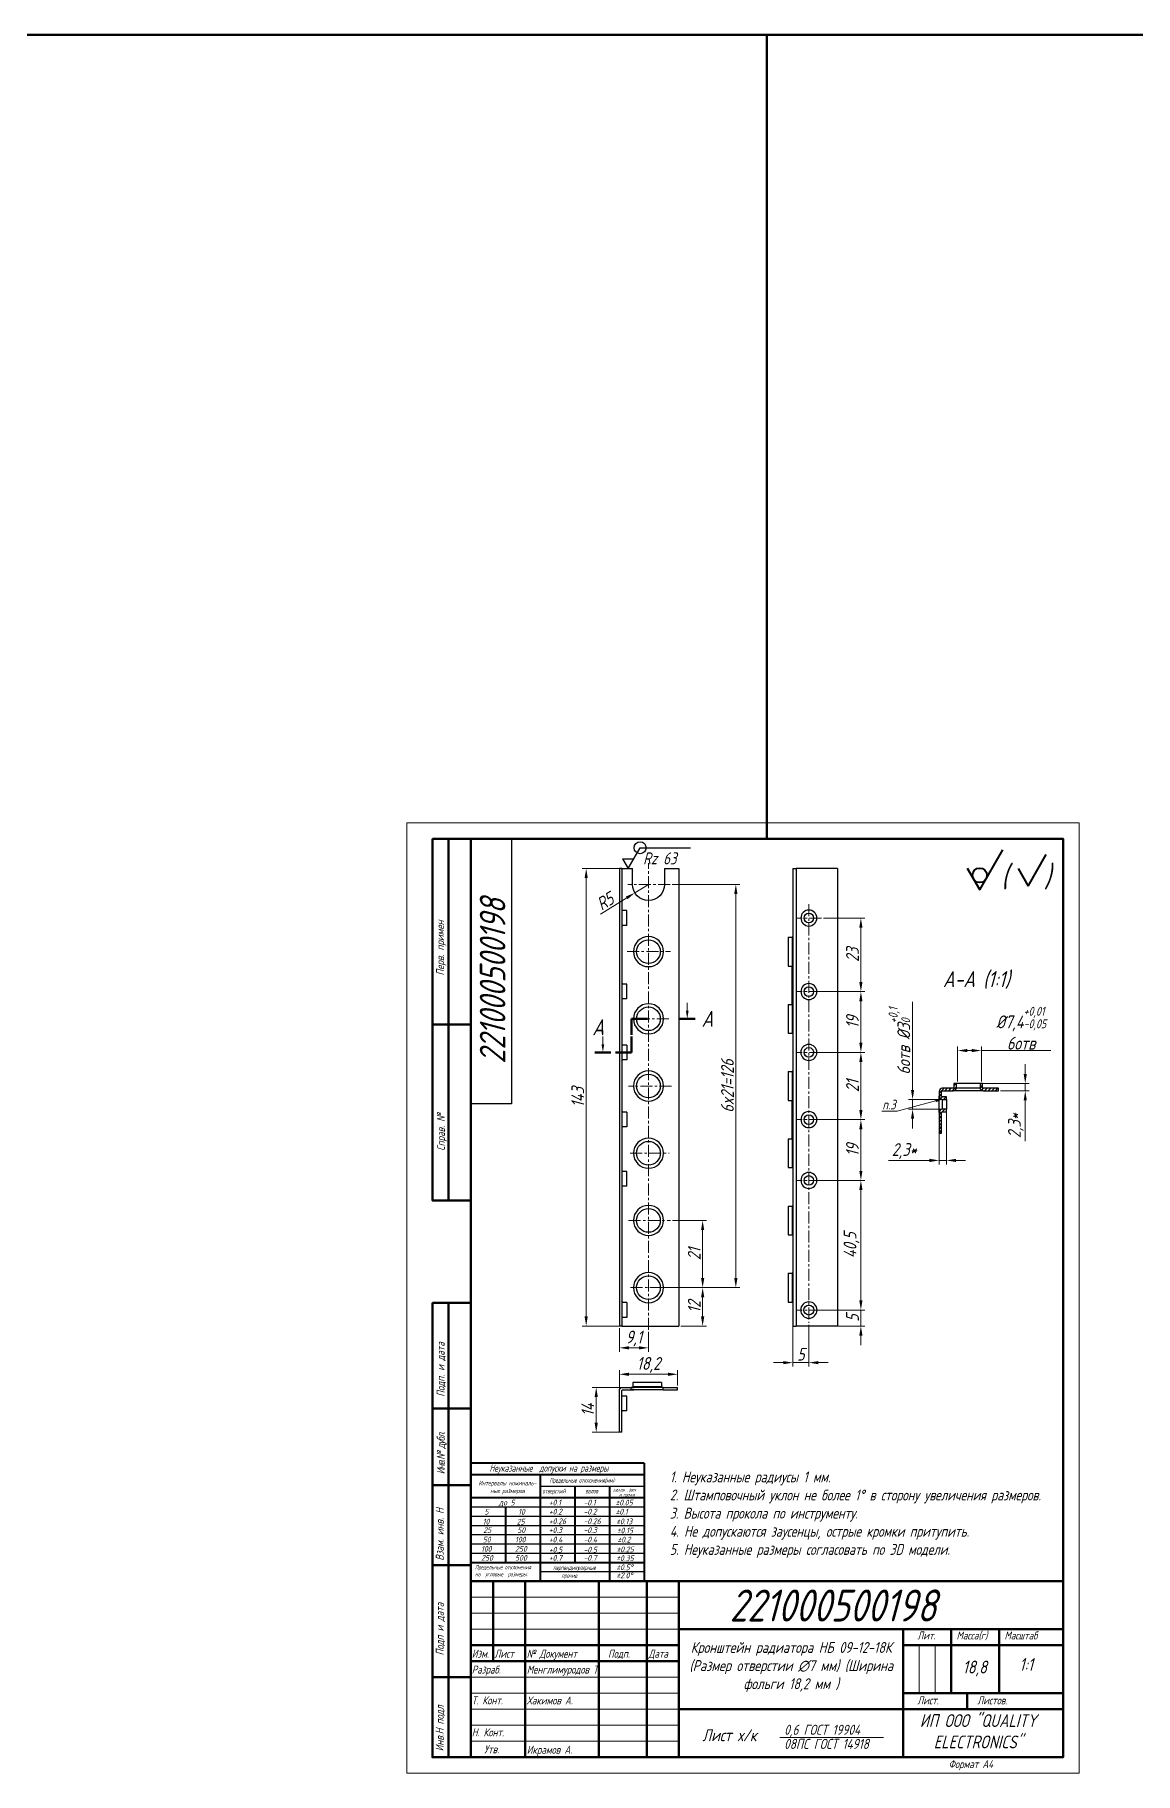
# Model space of a CAD drawing. Header units: millimetres. Extents: x 937859 to 970574, y 987894 to 996517.
# Drawn here: x 961284 to 961628, y 989520 to 990063 of the extents above; entities that cross this region are included whole.
import ezdxf

# ---------------------------------------------------------------- set-up
doc = ezdxf.new("R2010")
doc.units = ezdxf.units.MM
doc.header["$LTSCALE"] = 0.5
for name, pattern in [('CENTER', [0.6, 0.375, -0.075, 0.075, -0.075]), ('K5LT_BASIC', [0]), ('K5LT_THIN', [0])]:
    doc.linetypes.add(name, pattern=pattern)
doc.layers.add('DIM', color=4, linetype='Continuous')
doc.layers.add('Системный слой (1)', color=255, linetype='Continuous')
for name, color, linetype, lineweight in [('MD_Annotation', 7, 'Continuous', 20), ('MD_Visible', 7, 'Continuous', 25), ('MD_Visible Narrow', 7, 'Continuous', 25)]:
    doc.layers.add(name, color=color, linetype=linetype, lineweight=lineweight)
doc.styles.add('KTEXTSTYLE', font='GOST_A.TTF', dxfattribs={"width": 0.96, "oblique": 15, "height": 8})
doc.styles.get("Standard").update_dxf_attribs({"font": 'GOST_A.TTF', "oblique": 15})

msp = doc.modelspace()

# ---------------------------------------------------------------- linework, layer by layer
at = {"color": 1, "lineweight": 90}
for p, q in [((961012.5, 990063.234), (961512.5, 990063.234)), ((961512.5, 989812), (961512.5, 990063.234)), ((961512.5, 990063.234), (962057.871, 990063.234))]:
    msp.add_line(p, q, dxfattribs=at)
at = {"lineweight": 5}
for p, q in [((961610, 989817), (961400, 989817)), ((961572.071, 989736.148), (961572.071, 989747.074)), ((961575.071, 989745.824), (961576.471, 989745.824)), ((961579.471, 989736.148), (961579.471, 989747.074)), ((961579.471, 989745.824), (961601.224, 989745.824)), ((961420, 989575), (961485, 989575)), ((961420, 989570), (961485, 989570)), ((961420, 989565), (961485, 989565)), ((961560, 989545), (961560, 989560)), ((961565, 989545), (961565, 989560)), ((961565, 989545), (961565, 989560)), ((961420, 989550), (961485, 989550)), ((961420, 989545), (961485, 989545)), ((961420, 989540), (961485, 989540)), ((961420, 989535), (961485, 989535)), ((961420, 989530), (961485, 989530)), ((961516.562, 989531.201), (961548.875, 989531.201))]:
    msp.add_line(p, q, dxfattribs=at)
at = {"color": 0, "linetype": 'K5LT_BASIC', "lineweight": 40}
for p, q in [((961578.968, 989796.044), (961586.178, 989808.533)), ((961594.066, 989797.233), (961599.75, 989807.033)), ((961575.042, 989802.844), (961578.968, 989796.044)), ((961590.966, 989802.673), (961594.066, 989797.233))]:
    msp.add_line(p, q, dxfattribs=at)
at = {"lineweight": 5, "ltscale": 25}
for p, q in [((961466.564, 989802.737), (961454.777, 989802.737)), ((961456.027, 989662.737), (961456.027, 989799.737)), ((961475.489, 989797.737), (961471.236, 989795.108)), ((961482.869, 989797.737), (961504.029, 989797.737)), ((961502.779, 989674.737), (961502.779, 989794.737)), ((961460.51, 989788.476), (961468.685, 989793.53)), ((961530.173, 989787.237), (961543.089, 989787.237)), ((961541.839, 989767.237), (961541.839, 989784.237)), ((961526.211, 989764.237), (961543.089, 989764.237)), ((961530.173, 989764.237), (961543.089, 989764.237)), ((961541.839, 989748.237), (961541.839, 989761.237)), ((961557.987, 989733.531), (961557.987, 989761.042)), ((961526.211, 989745.237), (961543.089, 989745.237)), ((961530.173, 989745.237), (961543.089, 989745.237)), ((961541.839, 989727.237), (961541.839, 989742.237)), ((961593.182, 989738.523), (961593.182, 989741.523)), ((961575.996, 989735.523), (961594.432, 989735.523)), ((961593.182, 989735.523), (961593.182, 989733.223)), ((961566.988, 989730.531), (961556.737, 989730.531)), ((961557.987, 989727.515), (961557.987, 989730.531)), ((961585.496, 989733.223), (961594.432, 989733.223)), ((961593.182, 989730.223), (961593.182, 989717.458)), ((961526.211, 989724.237), (961543.089, 989724.237)), ((961530.173, 989724.237), (961543.089, 989724.237)), ((961567.074, 989727.515), (961556.737, 989727.515)), ((961557.987, 989724.515), (961557.987, 989721.515)), ((961566.271, 989728.398), (961566.271, 989710.241)), ((961568.571, 989728.398), (961568.571, 989710.241)), ((961541.839, 989708.237), (961541.839, 989721.237)), ((961563.271, 989711.491), (961550.506, 989711.491)), ((961568.571, 989711.491), (961566.271, 989711.491)), ((961571.571, 989711.491), (961574.571, 989711.491)), ((961526.211, 989705.237), (961543.089, 989705.237)), ((961530.173, 989705.237), (961543.089, 989705.237)), ((961541.839, 989667.737), (961541.839, 989702.237)), ((961483.016, 989692.737), (961493.658, 989692.737)), ((961492.408, 989674.737), (961492.408, 989689.737)), ((961478.452, 989671.737), (961493.658, 989671.737)), ((961478.452, 989671.737), (961504.029, 989671.737)), ((961482.501, 989671.737), (961493.658, 989671.737)), ((961541.839, 989667.737), (961541.839, 989670.737)), ((961492.408, 989668.737), (961492.408, 989662.737)), ((961529.617, 989664.737), (961543.089, 989664.737)), ((961530.173, 989664.737), (961543.089, 989664.737)), ((961541.839, 989659.737), (961541.839, 989664.737)), ((961466.564, 989659.737), (961454.777, 989659.737)), ((961466.389, 989659.112), (961466.389, 989651.675)), ((961485.614, 989659.737), (961493.658, 989659.737)), ((961520.586, 989660.496), (961520.586, 989647.045)), ((961525.586, 989660.093), (961525.586, 989647.045)), ((961529.782, 989659.737), (961543.089, 989659.737)), ((961475.489, 989657.952), (961475.489, 989651.675)), ((961541.839, 989656.737), (961541.839, 989653.737)), ((961472.489, 989652.925), (961469.389, 989652.925)), ((961517.586, 989648.295), (961514.586, 989648.295)), ((961525.586, 989648.295), (961520.586, 989648.295)), ((961528.586, 989648.295), (961531.586, 989648.295)), ((961466.389, 989638.803), (961466.389, 989645.91)), ((961469.389, 989644.66), (961481.589, 989644.66)), ((961484.589, 989641.186), (961484.589, 989645.91)), ((961468.514, 989640.561), (961457.911, 989640.561)), ((961459.161, 989637.561), (961459.161, 989629.561)), ((961466.564, 989626.561), (961457.911, 989626.561))]:
    msp.add_line(p, q, dxfattribs=at)
at = {"linetype": 'CENTER', "lineweight": 5, "ltscale": 20}
for p, q in [((961475.489, 989658.577), (961475.489, 989804.417)), ((961482.244, 989797.737), (961469.082, 989797.737)), ((961525.586, 989791.576, 0), (961525.586, 989660.718, 0)), ((961529.548, 989787.237, 0), (961521.624, 989787.237, 0)), ((961468.832, 989776.737), (961482.355, 989776.737)), ((961529.548, 989764.237, 0), (961521.624, 989764.237, 0)), ((961481.871, 989755.737), (961470.158, 989755.737)), ((961529.548, 989745.237, 0), (961521.624, 989745.237, 0)), ((961482.693, 989734.737), (961469.2, 989734.737)), ((961529.548, 989724.237, 0), (961521.624, 989724.237, 0)), ((961469.725, 989713.737), (961481.985, 989713.737)), ((961529.548, 989705.237, 0), (961521.624, 989705.237, 0)), ((961469.284, 989692.737), (961482.391, 989692.737)), ((961469.901, 989671.737), (961481.876, 989671.737)), ((961529.548, 989664.737, 0), (961521.624, 989664.737, 0))]:
    msp.add_line(p, q, dxfattribs=at)
at = {"ltscale": 25}
for p, q in [((961520.386, 989760.237, 0), (961520.386, 989772.237, 0)), ((961520.386, 989718.237, 0), (961520.386, 989730.237, 0))]:
    msp.add_line(p, q, dxfattribs=at)
at = {"lineweight": 50}
for p, q in [((961420, 989754), (961408, 989754)), ((961413, 989610), (961413, 989525)), ((961420, 989580), (961485, 989580)), ((961427, 989580), (961427, 989555)), ((961437, 989580), (961437, 989525)), ((961460, 989580), (961460, 989525)), ((961475, 989580), (961475, 989525)), ((961485, 989580), (961485, 989525)), ((961485, 989565), (961605, 989565)), ((961555, 989565), (961555, 989525)), ((961570, 989545), (961570, 989565)), ((961570, 989545), (961570, 989565)), ((961585, 989545), (961585, 989565)), ((961585, 989545), (961585, 989565)), ((961420, 989560), (961485, 989560)), ((961555, 989560), (961605, 989560)), ((961420, 989555), (961485, 989555)), ((961555, 989545), (961605, 989545)), ((961575, 989540), (961575, 989545)), ((961485, 989540), (961605, 989540))]:
    msp.add_line(p, q, dxfattribs=at)
at = {"linetype": 'Continuous', "ltscale": 25}
for p, q in [((961570.384, 989733.223), (961571.671, 989734.51)), ((961570.871, 989734.832), (961571.562, 989735.523)), ((961579.071, 989735.175), (961579.42, 989735.523)), ((961579.084, 989734.065), (961579.871, 989734.852)), ((961566.271, 989732.477), (961567.817, 989734.023)), ((961566.284, 989731.368), (961567.071, 989732.155)), ((961566.729, 989730.69), (961567.37, 989731.331)), ((961567.692, 989730.531), (961568.492, 989731.331)), ((961568.139, 989733.223), (961568.939, 989734.023)), ((961569.262, 989733.223), (961569.639, 989733.601)), ((961569.639, 989733.601), (961570.062, 989734.023)), ((961579.526, 989733.385), (961580.165, 989734.023)), ((961580.487, 989733.223), (961581.287, 989734.023)), ((961581.61, 989733.223), (961582.41, 989734.023)), ((961582.732, 989733.223), (961583.532, 989734.023)), ((961583.855, 989733.223), (961584.655, 989734.023)), ((961566.271, 989725.742), (961567.073, 989726.544)), ((961566.271, 989724.62), (961567.071, 989725.42)), ((961566.271, 989723.497), (961567.071, 989724.297)), ((961566.385, 989726.978), (961566.808, 989727.401)), ((961567.242, 989726.713), (961568.044, 989727.515)), ((961568.367, 989726.715), (961568.571, 989726.92)), ((961566.271, 989722.375), (961567.071, 989723.175)), ((961566.271, 989721.252), (961567.071, 989722.052)), ((961566.271, 989720.129), (961567.071, 989720.929))]:
    msp.add_line(p, q, dxfattribs=at)
at = {"linetype": 'ByBlock', "lineweight": 5, "ltscale": 25}
msp.add_line((961553.172, 989726.837), (961552.812, 989726.837), dxfattribs=at)
at = {"lineweight": 40}
for p, q in [((961420, 989616.847), (961420, 989585.78)), ((961474.187, 989616.847), (961420, 989616.847)), ((961420, 989616.847), (961420, 989585.78)), ((961420, 989616.847), (961420, 989606.622)), ((961474.187, 989616.847), (961474.187, 989585.692)), ((961474.187, 989613.235), (961420, 989613.235)), ((961441.675, 989613.235), (961441.675, 989585.78)), ((961452.512, 989609.623), (961452.512, 989585.78)), ((961463.35, 989609.623), (961463.35, 989585.78)), ((961474.187, 989606.01), (961420, 989606.01)), ((961430.837, 989603.12), (961430.837, 989585.78)), ((961420, 989585.78), (961420, 989580)), ((961420, 989585.78), (961420, 989580)), ((961474.187, 989585.78), (961420, 989585.78)), ((961441.675, 989585.78), (961441.675, 989580)), ((961463.35, 989585.78), (961463.35, 989580)), ((961474.187, 989585.852), (961474.187, 989580)), ((961474.187, 989580), (961420, 989580)), ((961474.187, 989580), (961420, 989580))]:
    msp.add_line(p, q, dxfattribs=at)
for p, q in [((961474.187, 989609.623), (961441.675, 989609.623)), ((961474.187, 989603.12), (961420, 989603.12)), ((961474.187, 989600.23), (961420, 989600.23)), ((961474.187, 989597.34), (961420, 989597.34)), ((961474.187, 989594.45), (961420, 989594.45)), ((961474.187, 989591.56), (961420, 989591.56)), ((961474.187, 989588.67), (961420, 989588.67)), ((961474.187, 989585.78), (961420, 989585.78)), ((961474.187, 989582.89), (961441.675, 989582.89)), ((961474.187, 989582.89), (961441.675, 989582.89)), ((961605, 989580), (961605, 989525))]:
    msp.add_line(p, q)
at = {"lineweight": 5}
msp.add_lwpolyline([(961400, 989817), (961610, 989817), (961610, 989520), (961400, 989520)], close=True, dxfattribs=at)
at = {"lineweight": 50}
for points in [[(961408, 989812), (961420, 989812), (961420, 989699), (961408, 989699)], [(961413, 989812), (961420, 989812), (961420, 989699), (961413, 989699)], [(961420, 989812), (961605, 989812), (961605, 989525), (961420, 989525)], [(961408, 989667), (961420, 989667), (961420, 989610), (961408, 989610)], [(961413, 989667), (961420, 989667), (961420, 989610), (961413, 989610)], [(961408, 989634), (961420, 989634), (961420, 989610), (961408, 989610)], [(961408, 989610), (961420, 989610), (961420, 989525), (961408, 989525)], [(961408, 989585), (961420, 989585), (961420, 989550), (961408, 989550)], [(961420, 989580), (961605, 989580), (961605, 989525), (961420, 989525)]]:
    msp.add_lwpolyline(points, close=True, dxfattribs=at)
at = {"ltscale": 25}
msp.add_lwpolyline([(961420, 989812), (961432.66, 989812), (961432.66, 989729.18), (961420, 989729.18)], close=True, dxfattribs=at)
at = {"linetype": 'ByBlock', "lineweight": 5, "ltscale": 25}
for points in [[(961565.188, 989730.081), (961553.172, 989726.837)], [(961548.379, 989726.837), (961552.809, 989726.837)]]:
    msp.add_lwpolyline(points, dxfattribs=at)
at = {"color": 0, "linetype": 'K5LT_BASIC', "lineweight": 40}
msp.add_arc((961578.968, 989800.578), 2.267, 0, 359.99999, dxfattribs=at)
at = {"lineweight": 5, "ltscale": 25}
for points in [[(961455.527, 989799.737), (961456.527, 989799.737), (961456.027, 989802.737)], [(961468.422, 989793.956), (961468.948, 989793.105), (961471.236, 989795.108)], [(961502.279, 989794.737), (961503.279, 989794.737), (961502.779, 989797.737)], [(961541.339, 989784.237), (961542.339, 989784.237), (961541.839, 989787.237)], [(961541.339, 989767.237), (961542.339, 989767.237), (961541.839, 989764.237)], [(961541.339, 989761.237), (961542.339, 989761.237), (961541.839, 989764.237)], [(961541.339, 989748.237), (961542.339, 989748.237), (961541.839, 989745.237)], [(961541.339, 989742.237), (961542.339, 989742.237), (961541.839, 989745.237)], [(961592.682, 989738.523), (961593.682, 989738.523), (961593.182, 989735.523)], [(961557.487, 989733.531), (961558.487, 989733.531), (961557.987, 989730.531)], [(961592.682, 989730.223), (961593.682, 989730.223), (961593.182, 989733.223)], [(961541.339, 989727.237), (961542.339, 989727.237), (961541.839, 989724.237)], [(961541.339, 989721.237), (961542.339, 989721.237), (961541.839, 989724.237)], [(961557.487, 989724.515), (961558.487, 989724.515), (961557.987, 989727.515)], [(961541.339, 989708.237), (961542.339, 989708.237), (961541.839, 989705.237)], [(961563.271, 989711.991), (961563.271, 989710.991), (961566.271, 989711.491)], [(961571.571, 989711.991), (961571.571, 989710.991), (961568.571, 989711.491)], [(961541.339, 989702.237), (961542.339, 989702.237), (961541.839, 989705.237)], [(961491.908, 989689.737), (961492.908, 989689.737), (961492.408, 989692.737)], [(961491.908, 989674.737), (961492.908, 989674.737), (961492.408, 989671.737)], [(961502.279, 989674.737), (961503.279, 989674.737), (961502.779, 989671.737)], [(961491.908, 989668.737), (961492.908, 989668.737), (961492.408, 989671.737)], [(961541.339, 989667.737), (961542.339, 989667.737), (961541.839, 989664.737)], [(961541.339, 989667.737), (961542.339, 989667.737), (961541.839, 989664.737)], [(961455.527, 989662.737), (961456.527, 989662.737), (961456.027, 989659.737)], [(961491.908, 989662.737), (961492.908, 989662.737), (961492.408, 989659.737)], [(961541.339, 989656.737), (961542.339, 989656.737), (961541.839, 989659.737)], [(961469.389, 989653.425), (961469.389, 989652.425), (961466.389, 989652.925)], [(961472.489, 989653.425), (961472.489, 989652.425), (961475.489, 989652.925)], [(961517.586, 989648.795), (961517.586, 989647.795), (961520.586, 989648.295)], [(961528.586, 989648.795), (961528.586, 989647.795), (961525.586, 989648.295)], [(961469.389, 989645.16), (961469.389, 989644.16), (961466.389, 989644.66)], [(961481.589, 989645.16), (961481.589, 989644.16), (961484.589, 989644.66)], [(961458.661, 989637.561), (961459.661, 989637.561), (961459.161, 989640.561)], [(961458.661, 989629.561), (961459.661, 989629.561), (961459.161, 989626.561)]]:
    msp.add_solid(points, dxfattribs=at)
at = {"lineweight": 5}
for points in [[(961575.071, 989746.324), (961575.071, 989745.324), (961572.071, 989745.824)], [(961576.471, 989746.324), (961576.471, 989745.324), (961579.471, 989745.824)]]:
    msp.add_solid(points, dxfattribs=at)
at = {"ltscale": 25}
msp.add_solid([(961565.08, 989730.484), (961567.602, 989730.733), (961565.297, 989729.679)], dxfattribs=at)
at = {"layer": 'MD_Annotation'}
for p, q in [((961487.602, 989758.237), (961487.602, 989760.737)), ((961461.244, 989747.737), (961461.244, 989750.237))]:
    msp.add_line(p, q, dxfattribs=at)
at = {"layer": 'MD_Annotation', "linetype": 'Continuous', "lineweight": 50}
for p, q in [((961470.158, 989755.737), (961475.158, 989755.737)), ((961470.158, 989755.737), (961470.158, 989750.737)), ((961490.102, 989755.737), (961485.102, 989755.737)), ((961470.158, 989745.237), (961470.158, 989750.237)), ((961458.744, 989745.237), (961463.744, 989745.237)), ((961470.158, 989745.237), (961465.158, 989745.237))]:
    msp.add_line(p, q, dxfattribs=at)
at = {"layer": 'MD_Annotation'}
for points in [[(961488.019, 989758.237), (961487.602, 989755.737), (961487.186, 989758.237)], [(961461.66, 989747.737), (961461.244, 989745.237), (961460.827, 989747.737)]]:
    msp.add_solid(points, dxfattribs=at)
at = {"layer": 'MD_Visible', "extrusion": (0, 1, 0)}
for p, q in [((961467.189, 989802.737), (961466.389, 989802.737)), ((961466.389, 989802.737), (961466.389, 989659.737)), ((961466.989, 989802.737), (961470.489, 989802.737)), ((961467.189, 989802.737), (961467.189, 989659.737)), ((961467.189, 989802.737), (961467.389, 989802.737)), ((961470.489, 989797.737), (961470.489, 989802.737)), ((961480.489, 989802.737), (961484.989, 989802.737)), ((961480.489, 989802.737), (961480.489, 989797.737)), ((961484.989, 989802.737), (961484.989, 989659.737)), ((961520.586, 989802.737, 0), (961520.586, 989659.737, 0)), ((961520.586, 989802.737, 0), (961521.586, 989802.737, 0)), ((961534.586, 989802.737, 0), (961521.586, 989802.737, 0)), ((961534.586, 989802.737, 0), (961534.586, 989659.737, 0)), ((961468.689, 989789.537), (961467.389, 989789.537)), ((961468.689, 989784.937), (961468.689, 989789.537)), ((961468.689, 989784.937), (961467.389, 989784.937)), ((961519.086, 989781.237, 0), (961520.386, 989781.237, 0)), ((961519.086, 989781.237, 0), (961519.086, 989772.237, 0)), ((961519.086, 989772.237, 0), (961520.386, 989772.237, 0)), ((961468.689, 989766.537), (961467.389, 989766.537)), ((961468.689, 989761.937), (961467.389, 989761.937)), ((961468.689, 989761.937), (961468.689, 989766.537)), ((961519.086, 989760.237, 0), (961520.386, 989760.237, 0)), ((961519.086, 989760.237, 0), (961519.086, 989751.237, 0)), ((961519.086, 989751.237, 0), (961520.386, 989751.237, 0)), ((961468.689, 989747.545), (961467.389, 989747.545)), ((961468.689, 989747.545), (961468.689, 989742.929)), ((961468.689, 989742.929), (961467.389, 989742.929)), ((961519.086, 989739.237, 0), (961520.386, 989739.237, 0)), ((961519.086, 989739.237, 0), (961519.086, 989730.237, 0)), ((961519.086, 989730.237, 0), (961520.386, 989730.237, 0)), ((961468.689, 989726.537), (961467.389, 989726.537)), ((961468.689, 989726.537), (961468.689, 989721.937)), ((961468.689, 989721.937), (961467.389, 989721.937)), ((961519.086, 989718.237, 0), (961520.386, 989718.237, 0)), ((961519.086, 989718.237, 0), (961519.086, 989709.237, 0)), ((961468.689, 989708.037), (961467.389, 989708.037)), ((961468.689, 989703.437), (961468.689, 989708.037)), ((961519.086, 989709.237, 0), (961520.386, 989709.237, 0)), ((961468.689, 989703.437), (961467.389, 989703.437)), ((961519.086, 989697.237, 0), (961520.386, 989697.237, 0)), ((961519.086, 989697.237, 0), (961519.086, 989688.237, 0)), ((961519.086, 989688.237, 0), (961520.386, 989688.237, 0)), ((961519.086, 989676.237, 0), (961520.386, 989676.237, 0)), ((961519.086, 989676.237, 0), (961519.086, 989667.237, 0)), ((961468.689, 989667.087), (961467.389, 989667.087)), ((961468.689, 989667.087), (961468.689, 989662.387)), ((961519.086, 989667.237, 0), (961520.386, 989667.237, 0)), ((961467.189, 989659.737), (961466.389, 989659.737)), ((961467.189, 989659.737), (961467.389, 989659.737)), ((961468.689, 989662.387), (961467.389, 989662.387)), ((961467.389, 989659.737), (961484.989, 989659.737)), ((961520.586, 989659.737, 0), (961521.586, 989659.737, 0)), ((961534.586, 989659.737, 0), (961521.586, 989659.737, 0))]:
    msp.add_line(p, q, dxfattribs=at)
at = {"layer": 'MD_Visible'}
for p, q in [((961571.671, 989735.523), (961570.871, 989735.523)), ((961570.871, 989735.523), (961570.871, 989734.223)), ((961571.671, 989734.223), (961571.671, 989735.523)), ((961579.071, 989735.523), (961571.671, 989735.523)), ((961579.871, 989735.523), (961579.071, 989735.523)), ((961579.071, 989735.523), (961579.071, 989734.223)), ((961579.871, 989734.223), (961579.871, 989735.523)), ((961566.271, 989733.023), (961566.271, 989731.531)), ((961566.271, 989726.515), (961566.271, 989731.531)), ((961567.071, 989731.531), (961567.071, 989733.023)), ((961570.039, 989734.023), (961567.271, 989734.023)), ((961567.271, 989733.223), (961570.039, 989733.223)), ((961568.571, 989731.331), (961567.271, 989731.331)), ((961567.271, 989730.531), (961568.571, 989730.531)), ((961568.571, 989730.531), (961568.571, 989731.331)), ((961568.571, 989730.531), (961568.571, 989727.515)), ((961569.639, 989733.223), (961569.639, 989734.023)), ((961570.671, 989734.023), (961569.639, 989734.023)), ((961569.639, 989733.223), (961570.671, 989733.223)), ((961580.071, 989733.223), (961570.671, 989733.223)), ((961584.871, 989734.023), (961580.071, 989734.023)), ((961580.071, 989733.223), (961584.871, 989733.223)), ((961584.871, 989733.223), (961584.871, 989734.023)), ((961566.271, 989726.515), (961566.271, 989720.023)), ((961567.071, 989720.023), (961567.071, 989726.515)), ((961568.571, 989727.515), (961567.271, 989727.515)), ((961567.271, 989726.715), (961568.571, 989726.715)), ((961568.571, 989726.715), (961568.571, 989727.515)), ((961566.271, 989720.023), (961567.071, 989720.023)), ((961466.389, 989626.561), (961466.389, 989639.561)), ((961467.189, 989626.561), (961467.189, 989639.561)), ((961467.389, 989640.561), (961470.889, 989640.561)), ((961467.389, 989639.761), (961470.889, 989639.761)), ((961468.689, 989637.861), (961467.389, 989637.861)), ((961468.689, 989633.261), (961468.689, 989637.861)), ((961470.089, 989639.761), (961470.089, 989640.561)), ((961480.089, 989640.561), (961470.089, 989640.561)), ((961480.089, 989639.761), (961470.089, 989639.761)), ((961470.589, 989642.061), (961470.589, 989640.761)), ((961479.589, 989642.061), (961470.589, 989642.061)), ((961479.589, 989642.061), (961479.589, 989640.761)), ((961480.089, 989639.761), (961480.089, 989640.561)), ((961480.089, 989640.561), (961484.589, 989640.561)), ((961480.089, 989639.761), (961484.589, 989639.761)), ((961484.589, 989639.761), (961484.589, 989640.561)), ((961468.689, 989633.211), (961467.389, 989633.211)), ((961468.689, 989633.261), (961468.689, 989633.253)), ((961468.689, 989633.253), (961468.689, 989633.211)), ((961467.189, 989626.561), (961466.389, 989626.561))]:
    msp.add_line(p, q, dxfattribs=at)
for centre, radius in [((961525.586, 989787.237, 0), 1.5), ((961475.489, 989776.737), 3.7), ((961525.586, 989764.237, 0), 1.5), ((961475.489, 989755.737), 3.7), ((961525.586, 989745.237, 0), 1.508), ((961475.489, 989734.737), 3.7), ((961525.586, 989724.237, 0), 1.5), ((961475.489, 989713.737), 3.7), ((961525.586, 989705.237, 0), 1.5), ((961475.489, 989692.737), 3.7), ((961475.489, 989671.737), 3.7), ((961525.586, 989664.737, 0), 1.55)]:
    msp.add_circle(centre, radius, dxfattribs=at)
at = {"layer": 'MD_Visible', "extrusion": (2.34467e-16, 0, -1)}
for centre, radius, start, end in [((-961475.489, 989797.737), 5, 180, 0), ((-961467.389, 989789.737), 0.2, 270, 0), ((-961467.389, 989784.737), 0.2, 0, 90), ((-961467.389, 989766.737), 0.2, 270, 0), ((-961467.389, 989761.737), 0.2, 0, 90), ((-961467.389, 989747.745), 0.2, 270, 0), ((-961467.389, 989742.729), 0.2, 0, 90), ((-961467.389, 989726.737), 0.2, 270, 0), ((-961467.389, 989721.737), 0.2, 0, 90), ((-961467.389, 989708.237), 0.2, 270, 0), ((-961467.389, 989703.237), 0.2, 0, 90), ((-961467.389, 989667.287), 0.2, 270, 0), ((-961467.389, 989662.187), 0.2, 0, 90)]:
    msp.add_arc(centre, radius, start, end, dxfattribs=at)
at = {"layer": 'MD_Visible', "extrusion": (-5.93527e-13, 0, -1)}
for centre, start, end in [((-961520.386, 989781.437, 0), 180, 270), ((-961520.386, 989772.037, 0), 90, 180), ((-961520.386, 989760.437, 0), 180, 270), ((-961520.386, 989751.037, 0), 90, 180), ((-961520.386, 989739.437, 0), 180, 270), ((-961520.386, 989730.037, 0), 90, 180), ((-961520.386, 989718.437, 0), 180, 270), ((-961520.386, 989709.037, 0), 90, 180), ((-961520.386, 989697.437, 0), 180, 270), ((-961520.386, 989688.037, 0), 90, 180), ((-961520.386, 989676.437, 0), 180, 270), ((-961520.386, 989667.037, 0), 90, 180)]:
    msp.add_arc(centre, 0.2, start, end, dxfattribs=at)
at = {"layer": 'MD_Visible'}
for centre, start, end in [((961567.271, 989733.023), 90, 180), ((961567.271, 989731.531), 180, 270), ((961570.671, 989734.223), 270, 0), ((961580.071, 989734.223), 180, 270), ((961567.271, 989726.515), 90, 180)]:
    msp.add_arc(centre, 1, start, end, dxfattribs=at)
at = {"layer": 'MD_Visible', "extrusion": (0, 0, -1)}
for centre, radius, start, end in [((-961567.271, 989733.023), 0.2, 0, 90), ((-961567.271, 989731.531), 0.2, 270, 0), ((-961570.671, 989734.223), 0.2, 180, 270), ((-961580.071, 989734.223), 0.2, 270, 0), ((-961567.271, 989726.515), 0.2, 0, 90), ((-961467.389, 989639.561), 1, 0, 90), ((-961467.389, 989639.561), 0.2, 0, 90), ((-961467.389, 989638.061), 0.2, 270, 0), ((-961470.389, 989640.761), 0.2, 180, 270), ((-961479.789, 989640.761), 0.2, 270, 0), ((-961467.389, 989633.011), 0.2, 0, 90)]:
    msp.add_arc(centre, radius, start, end, dxfattribs=at)
at = {"layer": 'MD_Visible Narrow', "extrusion": (0, 1, 0)}
for p, q in [((961521.586, 989802.737, 0), (961521.586, 989659.737, 0)), ((961520.386, 989781.237, 0), (961520.386, 989772.237, 0)), ((961520.386, 989760.237, 0), (961520.386, 989751.237, 0)), ((961520.386, 989739.237, 0), (961520.386, 989730.237, 0)), ((961520.386, 989718.237, 0), (961520.386, 989709.237, 0)), ((961520.386, 989697.237, 0), (961520.386, 989688.237, 0)), ((961520.386, 989676.237, 0), (961520.386, 989667.237, 0))]:
    msp.add_line(p, q, dxfattribs=at)
at = {"layer": 'MD_Visible Narrow'}
for p, q in [((961567.271, 989730.531), (961567.271, 989727.515)), ((961571.671, 989734.223), (961579.071, 989734.223)), ((961479.589, 989640.761), (961470.589, 989640.761))]:
    msp.add_line(p, q, dxfattribs=at)
at = {"layer": 'MD_Visible Narrow', "extrusion": (-5.93527e-13, 0, -1)}
for centre, radius in [((-961525.586, 989787.237, 0), 2.5), ((-961525.586, 989764.237, 0), 2.5), ((-961525.586, 989745.237, 0), 2.508), ((-961525.586, 989724.237, 0), 2.5), ((-961525.586, 989705.237, 0), 2.5), ((-961525.586, 989664.737, 0), 2.55)]:
    msp.add_circle(centre, radius, dxfattribs=at)
at = {"layer": 'MD_Visible Narrow', "extrusion": (2.34467e-16, 0, -1)}
for centre in [(-961475.489, 989776.737), (-961475.489, 989755.737), (-961475.489, 989734.737), (-961475.489, 989713.737), (-961475.489, 989692.737), (-961475.489, 989671.737)]:
    msp.add_circle(centre, 4.7, dxfattribs=at)
at = {"layer": 'Системный слой (1)', "color": 0, "linetype": 'K5LT_THIN', "lineweight": 30}
for p, q in [((961467.407, 989805.737), (961469.139, 989802.737)), ((961467.407, 989805.737), (961470.871, 989805.737)), ((961469.139, 989802.737), (961472.879, 989809.214)), ((961472.879, 989809.214), (961488.628, 989809.214))]:
    msp.add_line(p, q, dxfattribs=at)
msp.add_circle((961472.879, 989809.214), 1.875, dxfattribs=at)

# ---------------------------------------------------------------- texts
at = {"color": 0, "style": 'KTEXTSTYLE', "oblique": 15, "width": 0.965}
for s, p in [('(', (961585.678, 989796.86)), (')', (961599.05, 989796.86))]:
    msp.add_text(s, height=7, dxfattribs=at).set_placement(p)
at = {"insert": (961422.789, 989741.718), "char_height": 8, "width": 125.19078, "attachment_point": 1, "rotation": 90}
msp.add_mtext('221000500198', dxfattribs=at)
at = {"lineweight": 5, "ltscale": 25, "char_height": 4, "attachment_point": 5}
for s, insert, rotation in [('R5', (961461.94, 989792.448), 31.72638), ('23', (961539.212, 989775.737), 90), ('6отв %%C3{\\H0.7x;\\S+0,1^ 0;}', (961553.882, 989748.787), 90), ('6x21=126', (961500.152, 989734.737), 90), ('2,3*', (961590.255, 989722.34), 90), ('19', (961539.212, 989714.737), 90), ('40,5', (961538.912, 989684.987), 90), ('21', (961489.781, 989682.237), 90), ('12', (961489.781, 989665.737), 90), ('5', (961539.212, 989662.237), 90), ('14', (961456.534, 989633.561), 90)]:
    msp.add_mtext(s, dxfattribs=dict(at, insert=insert, rotation=rotation))
at = {"ltscale": 25, "char_height": 4, "attachment_point": 5, "rotation": 90}
for s, insert in [('19', (961539.212, 989754.737)), ('143', (961453.4, 989731.237)), ('21', (961539.212, 989734.737))]:
    msp.add_mtext(s, dxfattribs=dict(at, insert=insert))
at = {"lineweight": 5, "insert": (961591.901, 989752.806), "char_height": 4, "attachment_point": 5}
msp.add_mtext('%%C7,4{\\H0.7x;\\S+0,01^ -0,05;}\\P6отв ', dxfattribs=at)
at = {"lineweight": 5, "ltscale": 25}
for s, insert, char_height, attachment_point in [('n.3', (961552.722, 989730.437), 3, 3), ('2,3*', (961555.389, 989714.417), 4, 5), ('9,1', (961470.939, 989655.851), 4, 5), ('18,2', (961475.489, 989647.587), 4, 5), ('5', (961523.086, 989650.921), 4, 5)]:
    msp.add_mtext(s, dxfattribs=dict(at, insert=insert, char_height=char_height, attachment_point=attachment_point))
at = {"attachment_point": 1}
for s, width, gutter_width, insert, char_height in [('{\\W0.8;Неуказанные  допуски на размеры}', 62.50343, 1, (961425.838, 989616.414), 2.1675), ('\\pxqc;{\\W0.9;Интервалы номиналь-\\Pных размеров}', 31.54163, 1, (961415.662, 989611.386), 1.445), ('{\\W0.8;Предельные отклонения(мм):}', 37.78464, 1, (961444.597, 989612.262), 1.445), ('до 5', 395.10118, 1, (961428.727, 989605.48), 1.8062), ('+0.1', 395.10118, 1, (961444.345, 989605.48), 1.8062), ('-0.1', 395.10118, 1, (961455.183, 989605.48), 1.8062), ('{\\W0.8;валов}', 10.98672, 1, (961455.768, 989608.894), 1.445), ('{\\W0.6;радиусов  , фасок}', 15.78339, 1, (961464.513, 989609.122), 1.08375), ('%%P0.05', 395.10118, 1, (961465.156, 989605.48), 1.8062), ('{\\W0.8;и прочих}', 7.63446, 1, (961466.335, 989607.573), 1.08375), ('10', 395.10118, 1, (961423.708, 989599.507), 1.8062), ('5', 395.10118, 1, (961424.222, 989602.603), 1.806), ('25', 395.10118, 1, (961434.311, 989599.507), 1.8062), ('10', 395.10118, 1, (961434.777, 989602.603), 1.8062), ('+0.2', 395.10118, 1, (961444.345, 989602.642), 1.8062), ('+0.26', 395.10118, 1, (961444.345, 989599.63), 1.8062), ('-0.2', 395.10118, 1, (961455.183, 989602.642), 1.8062), ('-0.26', 395.10118, 1, (961455.183, 989599.63), 1.8062), ('%%P0.1', 395.10118, 1, (961465.191, 989602.63), 1.8062), ('%%P0.13', 395.10118, 1, (961465.396, 989599.6), 1.8062), ('50', 395.10118, 1, (961423.696, 989593.92), 1.8062), ('25', 395.10118, 1, (961423.87, 989596.885), 1.8062), ('100', 395.10118, 1, (961433.792, 989593.92), 1.8062), ('50', 395.10118, 1, (961434.495, 989596.885), 1.8062), ('+0.3', 395.10118, 1, (961444.345, 989596.893), 1.8062), ('+0.4', 395.10118, 1, (961444.345, 989593.92), 1.8062), ('-0.3', 395.10118, 1, (961455.183, 989596.893), 1.8062), ('-0.4', 395.10118, 1, (961455.183, 989593.92), 1.8062), ('%%P0.15', 395.10118, 1, (961465.579, 989596.749), 1.8062), ('%%P0.2', 395.10118, 1, (961465.762, 989593.901), 1.8062), ('250', 395.10118, 1, (961423.188, 989588.196), 1.8062), ('100', 395.10118, 1, (961423.188, 989591.004), 1.8062), ('250', 395.10118, 1, (961433.792, 989591.004), 1.8062), ('500', 395.10118, 1, (961433.792, 989588.196), 1.8062), ('+0.5', 395.10118, 1, (961444.345, 989590.765), 1.8062), ('+0.7', 395.10118, 1, (961444.345, 989588.196), 1.8062), ('-0.5', 395.10118, 1, (961455.183, 989590.765), 1.8062), ('-0.7', 395.10118, 1, (961455.183, 989588.196), 1.8062), ('%%P0.35', 395.10118, 1, (961465.402, 989588.101), 1.8062), ('%%P0.25', 395.10118, 1, (961465.482, 989590.841), 1.8062), ('{\\W0.9;Предельные отклонения\\Pна  угловые  размеры:}', 395.10118, 1, (961421.316, 989585.011), 1.3005), ('%%P0.5%%D', 395.10118, 1, (961465.42, 989585.25), 1.8062), ('%%P2.0%%D', 395.10118, 1, (961465.42, 989582.718), 1.8062), ('\\pxqc;Кронштейн радиатора НБ 09-12-18К (Размер отверстии ∅7 мм) (Ширина фольги 18,2 мм )', 68.46457, 20.147, (961485.855, 989560.997), 3.4), ('Лит.', 4.17216, 6.547, (961559.47, 989564.293), 2.5), ('Масса(г)', 5.8344, 6.547, (961571.709, 989564.293), 2.5), ('Масштаб', 4.17216, 6.547, (961586.687, 989564.293), 2.5), ('Изм.', 1.41236, 6.547, (961420.292, 989558.608), 2.5), ('Лист', 1.41236, 6.547, (961427.383, 989558.608), 2.5), ('№ Документ', 20.21051, 6.547, (961437.44, 989558.608), 2.5), ('Подп.', 1.41236, 6.547, (961462.84, 989558.608), 2.5), ('Дата', 1.41236, 6.547, (961475.509, 989558.608), 2.5), ('18,8', 13.70279, 6.547, (961573.626, 989555.176), 4), ('1:1', 13.70279, 6.547, (961591.324, 989555.979), 4), ('Разраб.', 1.41236, 6.547, (961420.292, 989553.641), 2.5), ('Менглимуродов Т.', 143.25739, 6.547, (961437.474, 989553.641), 2.5), ('Т. Конт.', 60.95847, 6.547, (961420.292, 989544.033), 2.5), ('Хакимов А.', 104.72668, 6.547, (961437.474, 989543.986), 2.5), ('Лист.', 4.17216, 6.547, (961559.47, 989544.019), 2.5), ('\\pxqc;ИП ООО "QUALITY \\PELECTRONICS"', 42.20285, 0.187, (961557.385, 989538.442), 4), ('Листов.', 4.17216, 6.547, (961578.205, 989544.019), 2.5), ('Н. Конт.', 77.68025, 6.547, (961420.292, 989534.032), 2.5), ('Лист х/к', 132.37627, 15.203, (961492.308, 989533.75), 3.75), ('\\A1;{\\H0.7x;\\S0,6 ГОСТ 19904^ 08ПС ГОСТ 14918;}', 126.66067, 15.203, (961517.882, 989535.15), 4.5), ('Утв.', 3.66779, 6.547, (961424.17, 989528.732), 2.5), ('Икрамов А.', 144.21811, 6.547, (961437.474, 989528.58), 2.5), ('Формат А4', 130.28745, 6.547, (961569.24, 989524.108), 2.5)]:
    msp.add_mtext_dynamic_manual_height_columns(s, width=width, gutter_width=gutter_width, heights=[0], dxfattribs=dict(at, insert=insert, char_height=char_height))
at = {"lineweight": 40, "char_height": 1.445, "attachment_point": 1}
for s, width, insert in [('{\\W0.8;отверстий}', 12.9205, (961442.367, 989608.882)), ('{\\W0.8;перпендикулярные}', 395.10118, (961445.707, 989584.973)), ('{\\W0.8;прочие}', 395.10118, (961448.273, 989582.496))]:
    msp.add_mtext_dynamic_manual_height_columns(s, width=width, gutter_width=1, heights=[0], dxfattribs=dict(at, insert=insert))
at = {"char_height": 2.5, "attachment_point": 1, "rotation": 90}
for s, width, insert in [('Взам. инв. Н', 95.34418, (961409.038, 989586.426)), ('Подп и дата', 114.41961, (961409.038, 989556.821)), ('Инв.Н подл', 87.87326, (961409.02, 989526.854))]:
    msp.add_mtext_dynamic_manual_height_columns(s, width=width, gutter_width=6.547, heights=[0], dxfattribs=dict(at, insert=insert))
at = {"insert": (961500.825, 989577.407), "char_height": 10, "width": 125.19078, "attachment_point": 1}
msp.add_mtext('221000500198', dxfattribs=at)
at = {"layer": 'DIM', "color": 250, "linetype": 'CENTER', "ltscale": 0.25, "char_height": 2.5, "attachment_point": 1, "rotation": 90}
for s, width, insert in [('{\\C0;Перв. примен}', 98.33853, (961409.151, 989769.274)), ('\\pxt1;{\\C0;Справ. №}', 87.61495, (961409.386, 989714.523)), ('{\\C0;Подп. и дата}', 103.8113, (961409.294, 989637.645)), ('{\\T0.85;\\C0;Инв.№ дубл.}', 12.57007, (961409.366, 989613.419))]:
    msp.add_mtext_dynamic_manual_height_columns(s, width=width, gutter_width=31.425, heights=[0], dxfattribs=dict(at, insert=insert))
at = {"layer": 'MD_Annotation', "oblique": 15}
for s, p in [('A-A (1:1)', (961567.472, 989765.646)), ('A', (961492.077, 989753.237)), ('A', (961457.948, 989750.606))]:
    msp.add_text(s, height=5, dxfattribs=at).set_placement(p)
at = {"layer": 'Системный слой (1)', "color": 0, "style": 'KTEXTSTYLE', "oblique": 15, "width": 0.965}
msp.add_text('Rz 63', height=3.75, dxfattribs=at).set_placement((961473.828, 989804.009))
at = {"layer": 'Системный слой (1)', "color": 0, "insert": (961482.159, 989614.3), "char_height": 3.4, "width": 133.11953, "attachment_point": 1, "style": 'KTEXTSTYLE'}
msp.add_mtext('{\\Q15;\\W0.965;1. Неуказанные радиусы 1 мм.\\P2. Штамповочный уклон не более 1%%D в сторону увеличения размеров.\\P3. Высота прокола по инструменту. \\P4. Не допускаются заусенцы, острые кромки притупить. \\P5. Неуказанные размеры согласовать по 3D модели.}', dxfattribs=at)

doc.saveas('drawing.dxf')
